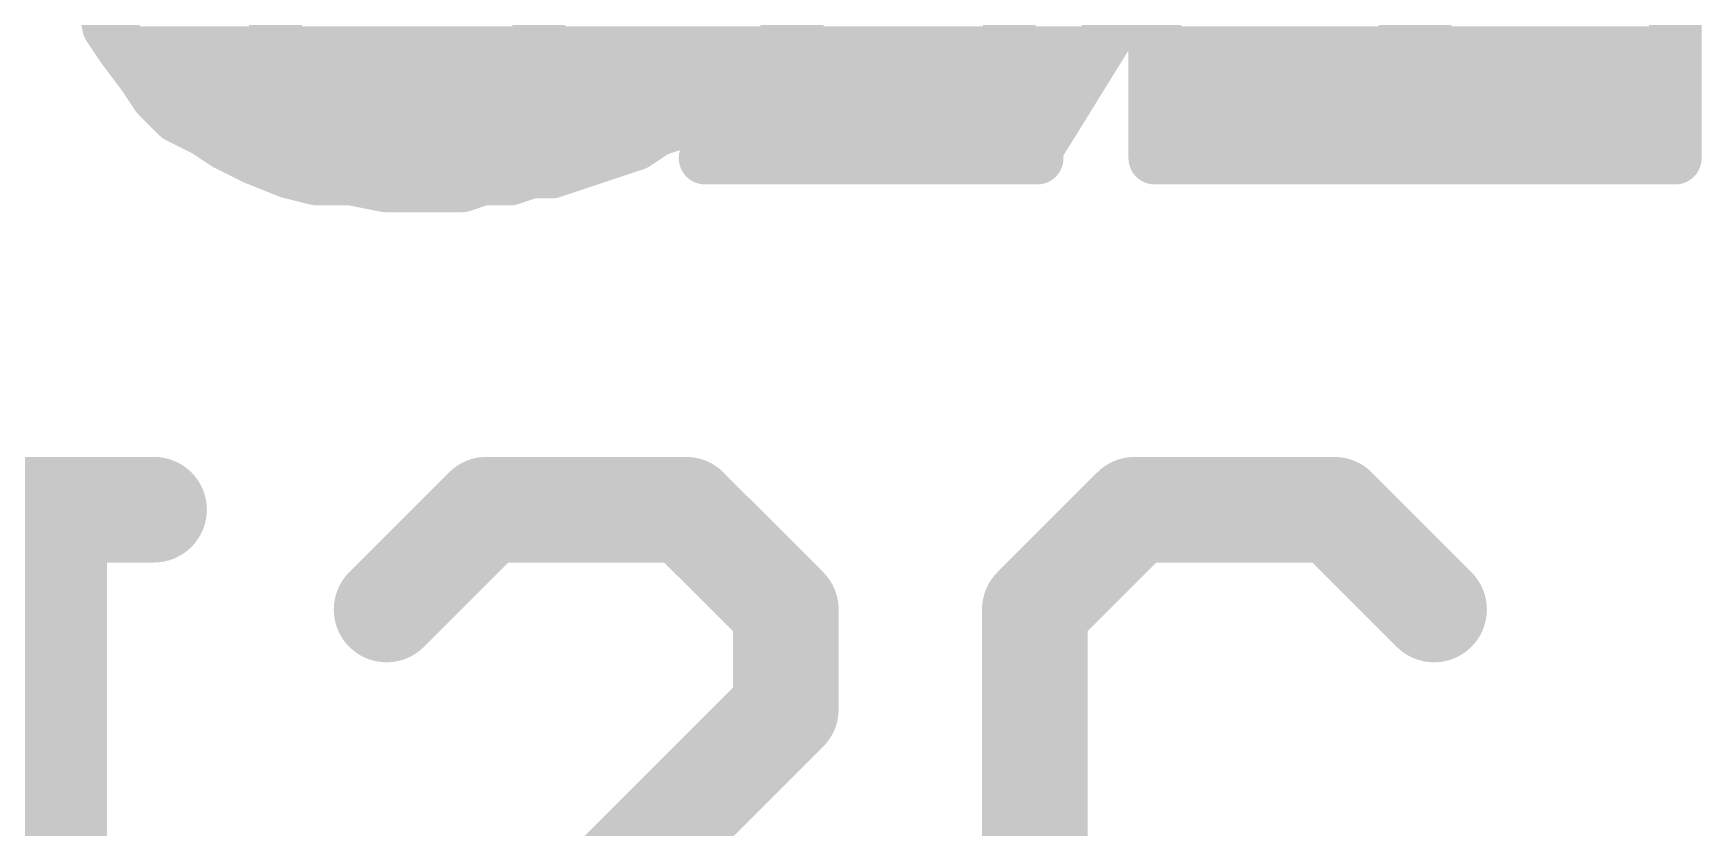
# Model space of a CAD drawing. Extents: x -36 to 72, y -11 to 34.
# Drawn here: x 10.239 to 12.647, y 18.389 to 19.535 of the extents above; entities that cross this region are included whole.
import ezdxf

# ---------------------------------------------------------------- set-up
doc = ezdxf.new("R2010")
doc.units = 0
doc.layers.add('21', color=41, linetype='CONTINUOUS')
doc.layers.add('22', color=40, linetype='CONTINUOUS')

msp = doc.modelspace()

# ---------------------------------------------------------------- linework, layer by layer
at = {"layer": '21'}
for points, const_width in [([(11.858, 19.355), (11.858, 20.535)], 0.0762), ([(12.248, 20.085), (12.248, 19.355)], 0.0762), ([(10.348, 19.545), (10.338, 19.595)], 0.0762), ([(11.648, 19.575), (11.648, 19.485)], 0.0762), ([(10.368, 19.515), (10.348, 19.545)], 0.0762), ([(10.398, 19.475), (10.368, 19.515)], 0.0762), ([(10.3739, 19.5072), (11.648, 19.5072)], 0.0762), ([(11.268, 19.495), (11.248, 19.465)], 0.0762), ([(11.268, 19.435), (11.268, 19.495)], 0.0762), ([(11.858, 19.5072), (12.248, 19.5072)], 0.0762), ([(10.418, 19.445), (10.398, 19.475)], 0.0762), ([(11.248, 19.465), (11.218, 19.445)], 0.0762), ([(11.648, 19.485), (11.658, 19.465)], 0.0762), ([(11.658, 19.465), (11.658, 19.445)], 0.0762), ([(10.448, 19.415), (10.418, 19.445)], 0.0762), ([(11.218, 19.445), (11.198, 19.425)], 0.0762), ([(11.658, 19.445), (11.668, 19.425)], 0.0762), ([(10.432, 19.431), (11.204, 19.431)], 0.0762), ([(11.198, 19.425), (11.168, 19.405)], 0.0762), ([(11.278, 19.425), (11.268, 19.435)], 0.0762), ([(11.272, 19.431), (11.665, 19.431)], 0.0762), ([(11.278, 19.395), (11.278, 19.425)], 0.0762), ([(11.668, 19.425), (11.668, 19.395)], 0.0762), ([(11.858, 19.431), (12.248, 19.431)], 0.0762), ([(10.488, 19.395), (10.448, 19.415)], 0.0762), ([(10.518, 19.375), (10.488, 19.395)], 0.0762), ([(11.138, 19.395), (11.108, 19.375)], 0.0762), ([(11.168, 19.405), (11.138, 19.395)], 0.0762), ([(11.288, 19.385), (11.278, 19.395)], 0.0762), ([(11.668, 19.395), (11.678, 19.375)], 0.0762), ([(10.558, 19.355), (10.518, 19.375)], 0.0762), ([(11.108, 19.375), (11.078, 19.365)], 0.0762), ([(11.288, 19.375), (11.288, 19.385)], 0.0762), ([(11.298, 19.365), (11.288, 19.375)], 0.0762), ([(11.678, 19.375), (11.688, 19.365)], 0.0762), ([(10.608, 19.335), (10.558, 19.355)], 0.0762), ([(10.5585, 19.3548), (11.0474, 19.3548)], 0.0762), ([(11.018, 19.345), (10.988, 19.335)], 0.0762), ([(11.048, 19.355), (11.018, 19.345)], 0.0762), ([(11.078, 19.365), (11.048, 19.355)], 0.0762), ([(11.298, 19.355), (11.298, 19.365)], 0.0762), ([(11.688, 19.355), (11.298, 19.355)], 0.0762), ([(11.688, 19.365), (11.688, 19.355)], 0.0762), ([(12.248, 19.355), (11.858, 19.355)], 0.0762), ([(10.648, 19.325), (10.608, 19.335)], 0.0762), ([(10.698, 19.325), (10.648, 19.325)], 0.0762), ([(10.748, 19.315), (10.698, 19.325)], 0.0762), ([(10.888, 19.325), (10.858, 19.315)], 0.0762), ([(10.928, 19.325), (10.888, 19.325)], 0.0762), ([(10.958, 19.335), (10.928, 19.325)], 0.0762), ([(10.988, 19.335), (10.958, 19.335)], 0.0762), ([(10.858, 19.315), (10.748, 19.315)], 0.0762), ([(10.1256, 18.8475), (10.4137, 18.8475)], 0.1524), ([(10.2696, 17.9832), (10.2696, 18.8475)], 0.1524), ([(10.8933, 18.8475), (10.7492, 18.7035)], 0.1524), ([(11.1814, 18.8475), (10.8933, 18.8475)], 0.1524), ([(11.3255, 18.7035), (11.1814, 18.8475)], 0.1524), ([(11.8288, 18.8475), (11.6848, 18.7035)], 0.1524), ([(12.1169, 18.8475), (11.8288, 18.8475)], 0.1524), ([(12.261, 18.7035), (12.1169, 18.8475)], 0.1524), ([(11.3255, 18.5594), (11.3255, 18.7035)], 0.1524), ([(11.6848, 18.7035), (11.6848, 18.1273)], 0.1524), ([(10.7492, 17.9832), (11.3255, 18.5594)], 0.1524)]:
    msp.add_lwpolyline(points, dxfattribs=dict(at, const_width=const_width))
for points, const_width in [([(10.3639, 19.5556, 1), (10.3321, 19.5344)], 0.0381), ([(10.3293, 19.5413, 1), (10.3667, 19.5487)], 0.0381), ([(10.3832, 19.5264, 1), (10.3528, 19.5036)], 0.0381), ([(10.3521, 19.5044, 1), (10.3839, 19.5256)], 0.0381), ([(10.3739, 19.5263, 1), (10.3739, 19.4882)], 0.0381), ([(11.2871, 19.495, 1), (11.249, 19.495)], 0.0381), ([(11.2839, 19.4844, 1), (11.2521, 19.5056)], 0.0381), ([(11.648, 19.4882, 1), (11.648, 19.5263)], 0.0381), ([(11.858, 19.5263, 1), (11.858, 19.4882)], 0.0381), ([(12.248, 19.4882, 1), (12.248, 19.5263)], 0.0381), ([(10.4139, 19.4856, 1), (10.3821, 19.4644)], 0.0381), ([(10.3828, 19.4636, 1), (10.4132, 19.4864)], 0.0381), ([(11.2586, 19.4491, 1), (11.2374, 19.4809)], 0.0381), ([(11.6289, 19.485, 1), (11.667, 19.485)], 0.0381), ([(11.665, 19.4935, 1), (11.631, 19.4765)], 0.0381), ([(11.6771, 19.465, 1), (11.639, 19.465)], 0.0381), ([(10.4315, 19.4585, 1), (10.4045, 19.4315)], 0.0381), ([(11.2074, 19.4609, 1), (11.2286, 19.4291)], 0.0381), ([(11.2315, 19.4315, 1), (11.2045, 19.4585)], 0.0381), ([(11.2321, 19.4756, 1), (11.2639, 19.4544)], 0.0381), ([(11.675, 19.4535, 1), (11.641, 19.4365)], 0.0381), ([(11.641, 19.4565, 1), (11.675, 19.4735)], 0.0381), ([(10.4021, 19.4344, 1), (10.4339, 19.4556)], 0.0381), ([(10.432, 19.4501, 1), (10.432, 19.412)], 0.0381), ([(11.1845, 19.4385, 1), (11.2115, 19.4115)], 0.0381), ([(11.2086, 19.4091, 1), (11.1874, 19.4409)], 0.0381), ([(11.204, 19.412, 1), (11.204, 19.4501)], 0.0381), ([(11.2815, 19.4485, 1), (11.2545, 19.4215)], 0.0381), ([(11.249, 19.435, 1), (11.2871, 19.435)], 0.0381), ([(11.272, 19.4501, 1), (11.272, 19.412)], 0.0381), ([(11.2971, 19.425, 1), (11.259, 19.425)], 0.0381), ([(11.2645, 19.4115, 1), (11.2915, 19.4385)], 0.0381), ([(11.639, 19.445, 1), (11.6771, 19.445)], 0.0381), ([(11.6871, 19.425, 1), (11.649, 19.425)], 0.0381), ([(11.665, 19.412, 1), (11.665, 19.4501)], 0.0381), ([(11.858, 19.4501, 1), (11.858, 19.412)], 0.0381), ([(12.248, 19.412, 1), (12.248, 19.4501)], 0.0381), ([(10.4565, 19.432, 1), (10.4395, 19.398)], 0.0381), ([(10.4345, 19.4015, 1), (10.4615, 19.4285)], 0.0381), ([(10.4986, 19.4109, 1), (10.4774, 19.3791)], 0.0381), ([(10.4795, 19.378, 1), (10.4965, 19.412)], 0.0381), ([(11.132, 19.4131, 1), (11.144, 19.3769)], 0.0381), ([(11.1486, 19.3791, 1), (11.1274, 19.4109)], 0.0381), ([(11.1574, 19.4209, 1), (11.1786, 19.3891)], 0.0381), ([(11.174, 19.3869, 1), (11.162, 19.4231)], 0.0381), ([(11.2915, 19.4085, 1), (11.2645, 19.3815)], 0.0381), ([(11.685, 19.4035, 1), (11.651, 19.3865)], 0.0381), ([(11.651, 19.4165, 1), (11.685, 19.4335)], 0.0381), ([(10.5265, 19.392, 1), (10.5095, 19.358)], 0.0381), ([(10.5074, 19.3591, 1), (10.5286, 19.3909)], 0.0381), ([(11.0974, 19.3909, 1), (11.1186, 19.3591)], 0.0381), ([(11.114, 19.3569, 1), (11.102, 19.3931)], 0.0381), ([(11.259, 19.395, 1), (11.2971, 19.395)], 0.0381), ([(11.3015, 19.3885, 1), (11.2745, 19.3615)], 0.0381), ([(11.3071, 19.385, 1), (11.269, 19.385)], 0.0381), ([(11.2745, 19.3715, 1), (11.3015, 19.3985)], 0.0381), ([(11.649, 19.395, 1), (11.6871, 19.395)], 0.0381), ([(11.6915, 19.3885, 1), (11.6645, 19.3615)], 0.0381), ([(10.5651, 19.3727, 1), (10.5509, 19.3373)], 0.0381), ([(10.5585, 19.3739, 1), (10.5585, 19.3358)], 0.0381), ([(10.5495, 19.338, 1), (10.5665, 19.372)], 0.0381), ([(11.012, 19.3631, 1), (11.024, 19.3269)], 0.0381), ([(11.024, 19.3269, 1), (11.012, 19.3631)], 0.0381), ([(11.042, 19.3731, 1), (11.054, 19.3369)], 0.0381), ([(11.054, 19.3369, 1), (11.042, 19.3731)], 0.0381), ([(11.0474, 19.3358, 1), (11.0474, 19.3739)], 0.0381), ([(11.072, 19.3831, 1), (11.084, 19.3469)], 0.0381), ([(11.084, 19.3469, 1), (11.072, 19.3831)], 0.0381), ([(11.269, 19.375, 1), (11.3071, 19.375)], 0.0381), ([(11.3171, 19.365, 1), (11.279, 19.365)], 0.0381), ([(11.298, 19.3741, 1), (11.298, 19.336)], 0.0381), ([(11.2845, 19.3515, 1), (11.3115, 19.3785)], 0.0381), ([(11.661, 19.3665, 1), (11.695, 19.3835)], 0.0381), ([(11.7071, 19.365, 1), (11.669, 19.365)], 0.0381), ([(11.6745, 19.3515, 1), (11.7015, 19.3785)], 0.0381), ([(11.688, 19.336, 1), (11.688, 19.3741)], 0.0381), ([(11.858, 19.3741, 1), (11.858, 19.336)], 0.0381), ([(12.248, 19.336, 1), (12.248, 19.3741)], 0.0381), ([(10.6126, 19.3535, 1), (10.6034, 19.3165)], 0.0381), ([(10.6009, 19.3173, 1), (10.6151, 19.3527)], 0.0381), ([(10.648, 19.344, 1), (10.648, 19.3059)], 0.0381), ([(10.6434, 19.3065, 1), (10.6526, 19.3435)], 0.0381), ([(10.7017, 19.3437, 1), (10.6943, 19.3063)], 0.0381), ([(10.698, 19.3059, 1), (10.698, 19.344)], 0.0381), ([(10.888, 19.344, 1), (10.888, 19.3059)], 0.0381), ([(10.894, 19.3069, 1), (10.882, 19.3431)], 0.0381), ([(10.922, 19.3431, 1), (10.934, 19.3069)], 0.0381), ([(10.928, 19.3059, 1), (10.928, 19.344)], 0.0381), ([(10.958, 19.3541, 1), (10.958, 19.316)], 0.0381), ([(10.964, 19.3169, 1), (10.952, 19.3531)], 0.0381), ([(10.982, 19.3531, 1), (10.994, 19.3169)], 0.0381), ([(10.988, 19.316, 1), (10.988, 19.3541)], 0.0381), ([(11.279, 19.355, 1), (11.3171, 19.355)], 0.0381), ([(11.669, 19.355, 1), (11.7071, 19.355)], 0.0381), ([(11.839, 19.355, 1), (11.8771, 19.355)], 0.0381), ([(12.229, 19.355, 1), (12.2671, 19.355)], 0.0381), ([(10.748, 19.3341, 1), (10.748, 19.296)], 0.0381), ([(10.7443, 19.2963, 1), (10.7517, 19.3337)], 0.0381), ([(10.852, 19.3331, 1), (10.864, 19.2969)], 0.0381), ([(10.858, 19.296, 1), (10.858, 19.3341)], 0.0381), ([(11.2084, 18.8745, 1), (11.1545, 18.8206)], 0.0762), ([(11.8558, 18.8206, 1), (11.8019, 18.8745)], 0.0762), ([(12.1439, 18.8745, 1), (12.09, 18.8206)], 0.0762), ([(10.3077, 18.8475, 1), (10.2315, 18.8475)], 0.0762), ([(10.4137, 18.8094, 1), (10.4137, 18.8856)], 0.0762), ([(10.8933, 18.8856, 1), (10.8933, 18.8094)], 0.0762), ([(10.9202, 18.8206, 1), (10.8664, 18.8745)], 0.0762), ([(11.1814, 18.8094, 1), (11.1814, 18.8856)], 0.0762), ([(11.8288, 18.8856, 1), (11.8288, 18.8094)], 0.0762), ([(12.1169, 18.8094, 1), (12.1169, 18.8856)], 0.0762), ([(11.3636, 18.7035, 1), (11.2874, 18.7035)], 0.0762), ([(11.7229, 18.7035, 1), (11.6467, 18.7035)], 0.0762), ([(10.7223, 18.7304, 1), (10.7762, 18.6765)], 0.0762), ([(11.2985, 18.6765, 1), (11.3524, 18.7304)], 0.0762), ([(11.6578, 18.7304, 1), (11.7117, 18.6765)], 0.0762), ([(12.234, 18.6765, 1), (12.2879, 18.7304)], 0.0762), ([(11.3524, 18.5325, 1), (11.2985, 18.5864)], 0.0762), ([(11.2874, 18.5594, 1), (11.3636, 18.5594)], 0.0762)]:
    msp.add_lwpolyline(points, format="xyb", dxfattribs=dict(at, const_width=const_width))
at = {"layer": '22', "const_width": 0.0762}
for points in [[(12.609, 19.355), (12.609, 21.095)], [(10.589, 20.515), (10.589, 19.355)], [(10.969, 19.355), (10.969, 20.365)], [(11.799, 20.255), (11.209, 19.355)], [(11.679, 19.355), (12.069, 19.985)], [(12.219, 19.845), (12.219, 19.355)], [(10.589, 19.5072), (10.969, 19.5072)], [(11.3088, 19.5072), (11.7732, 19.5072)], [(12.219, 19.5072), (12.609, 19.5072)], [(10.589, 19.431), (10.969, 19.431)], [(11.2588, 19.431), (11.726, 19.431)], [(12.219, 19.431), (12.609, 19.431)], [(10.589, 19.355), (10.969, 19.355)], [(11.209, 19.355), (11.679, 19.355)], [(12.219, 19.355), (12.609, 19.355)]]:
    msp.add_lwpolyline(points, dxfattribs=at)
at = {"layer": '22', "const_width": 0.0381}
for points in [[(10.589, 19.5263, 1), (10.589, 19.4882)], [(10.969, 19.4882, 1), (10.969, 19.5263)], [(11.3088, 19.5263, 1), (11.3088, 19.4882)], [(11.7732, 19.4882, 1), (11.7732, 19.5263)], [(12.219, 19.5263, 1), (12.219, 19.4882)], [(12.609, 19.4882, 1), (12.609, 19.5263)], [(10.589, 19.4501, 1), (10.589, 19.412)], [(10.969, 19.412, 1), (10.969, 19.4501)], [(11.2588, 19.4501, 1), (11.2588, 19.412)], [(11.726, 19.412, 1), (11.726, 19.4501)], [(12.219, 19.4501, 1), (12.219, 19.412)], [(12.609, 19.412, 1), (12.609, 19.4501)], [(10.589, 19.3741, 1), (10.589, 19.336)], [(10.969, 19.336, 1), (10.969, 19.3741)], [(11.209, 19.3741, 1), (11.209, 19.336)], [(11.1931, 19.3654, 1), (11.2249, 19.3446)], [(11.6628, 19.365, 1), (11.6952, 19.345)], [(11.679, 19.336, 1), (11.679, 19.3741)], [(12.219, 19.3741, 1), (12.219, 19.336)], [(12.609, 19.336, 1), (12.609, 19.3741)], [(10.57, 19.355, 1), (10.6081, 19.355)], [(10.95, 19.355, 1), (10.9881, 19.355)], [(12.2, 19.355, 1), (12.2381, 19.355)], [(12.5899, 19.355, 1), (12.628, 19.355)]]:
    msp.add_lwpolyline(points, format="xyb", dxfattribs=at)

doc.saveas('drawing.dxf')
